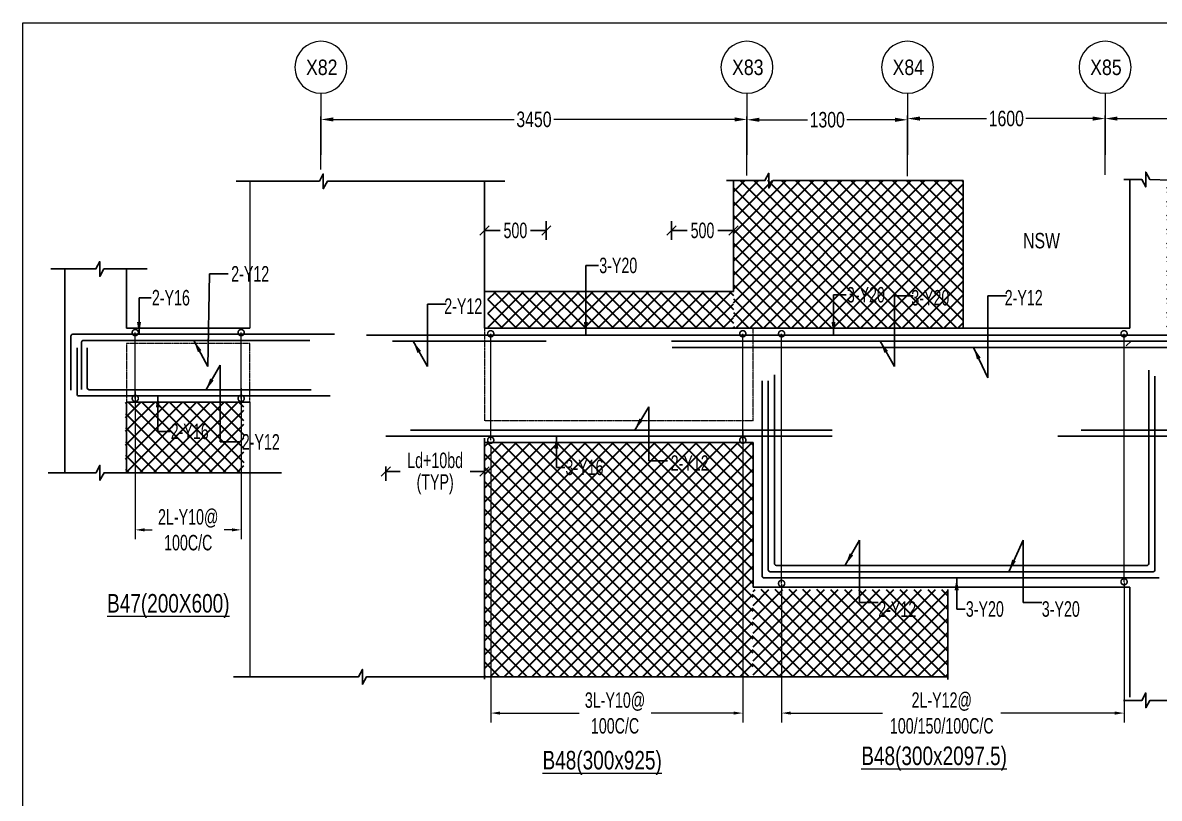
# Model space of a CAD drawing. Header units: millimetres. Extents: x -2697 to 288508, y -1308 to 60928.
# Drawn here: x 38633 to 47836, y 24474 to 30751 of the extents above; entities that cross this region are included whole.
import ezdxf
from ezdxf.enums import TextEntityAlignment as Align

# ---------------------------------------------------------------- set-up
doc = ezdxf.new("R2010")
doc.units = ezdxf.units.MM
doc.header["$LTSCALE"] = 100
for name, pattern in [('ACAD_ISO04W100', [30, 24, -3, 0, -3]), ('CONTINOUS', [0]), ('CONTINU', [0]), ('HIDDEN', [0.375, 0.25, -0.125])]:
    doc.linetypes.add(name, pattern=pattern)
doc.layers.get('Defpoints').update_dxf_attribs({"color": 1, "lineweight": 0})
for name, color, linetype in [('-S-ARROW', 253, 'Continuous'), ('-S-DIM', 251, 'Continuous'), ('-S-MISC', 8, 'Continuous'), ('-STR-BEAM', 7, 'CONTINU'), ('-STR-REINF', 3, 'Continuous'), ('-STR-TEXT', 6, 'Continuous'), ('rein', 3, 'Continuous')]:
    doc.layers.add(name, color=color, linetype=linetype)
for name, color, linetype, lineweight in [('-S-STIRUP', 11, 'Continuous', 9), ('-S-TEXT', 6, 'Continuous', 0), ('-STR-COLUMN', 5, 'HIDDEN', 13), ('-STR-RF-DIM', 252, 'CONTINOUS', 20), ('A-ANNO-GRID-LINE', 252, 'ACAD_ISO04W100', 20), ('A-ANNO-GRID-TEXT', 13, 'Continuous', 15), ('GRID DIM', 252, 'Continuous', 9), ('S-COL HATCH', 9, 'Continuous', 35), ('SEC TEXT', 9, 'Continuous', 18), ('SLAB LINE', 254, 'HIDDEN', 20)]:
    doc.layers.add(name, color=color, linetype=linetype, lineweight=lineweight)
doc.styles.add('BEAM-LS', font='romans.shx', dxfattribs={"width": 0.8})
doc.styles.add('Dim.s & Anno.(Misc.)', font='ARIALN.TTF')
doc.styles.add('SOBHA', font='swisscl.ttf', dxfattribs={"width": 0.9})
doc.styles.add('sobha.sed', font='swisscl.ttf')
doc.dimstyles.new('S-50', dxfattribs={"dimscale": 50, "dimtxt": 2.5, "dimasz": 2, "dimexe": 0.5, "dimexo": 0.25, "dimgap": 0.25, "dimtad": 0, "dimdec": 0, "dimrnd": 0.0005, "dimzin": 0, "dimdsep": 46, "dimtxsty": 'sobha.sed', "dimblk": 'OBLIQUE', "dimcen": 0.09, "dimclrd": 8, "dimclre": 8, "dimclrt": 6, "dimadec": 0, "dimazin": 0, "dimtfac": 1, "dimtdec": 0, "dimtofl": 0, "dimtmove": 2, "dimatfit": 3, "dimfxl": 0.18, "dimtolj": 1, "dimtzin": 0, "dimlwd": -1, "dimlwe": -1, "dimarcsym": 0})
doc.dimstyles.new('S-DIM50', dxfattribs={"dimscale": 50, "dimtxt": 2.5, "dimasz": 1.5, "dimexe": 1.5, "dimexo": 1, "dimgap": 0.5, "dimtad": 0, "dimdec": 0, "dimzin": 0, "dimdsep": 46, "dimtxsty": 'SOBHA', "dimcen": 0.09, "dimclrd": 256, "dimclre": 256, "dimclrt": 6, "dimadec": 5, "dimazin": 0, "dimtfac": 1, "dimtdec": 0, "dimtofl": 0, "dimtmove": 0, "dimatfit": 3, "dimfxl": 0.18, "dimtolj": 1, "dimtzin": 0, "dimlwd": -1, "dimlwe": -1, "dimarcsym": 0})
doc.dimstyles.new('STIRUP', dxfattribs={"dimscale": 50, "dimtxt": 2.5, "dimasz": 2.2, "dimexe": 0, "dimexo": 0, "dimgap": 0.5, "dimtad": 0, "dimdec": 0, "dimzin": 0, "dimdsep": 46, "dimtxsty": 'BEAM-LS', "dimblk": 'DOTSMALL', "dimcen": 0.09, "dimclrd": 256, "dimclre": 256, "dimclrt": 256, "dimadec": 5, "dimazin": 0, "dimtfac": 1, "dimtdec": 0, "dimtofl": 0, "dimtmove": 0, "dimatfit": 3, "dimldrblk": 'DOTSMALL', "dimfxl": 0, "dimfxlon": 1, "dimtolj": 1, "dimtzin": 0, "dimlwd": -1, "dimlwe": -1, "dimarcsym": 0})

# ---------------------------------------------------------------- blocks, each defined once
blk = doc.blocks.new('*D405')
at = {"layer": '-STR-RF-DIM', "transparency": 16777216}
for p, q in [((44463.8, 27454.5), (44463.8, 25088.8)), ((42422.5, 27316.4), (42422.5, 25088.8)), ((42497.5, 25163.8), (43138.2, 25163.8)), ((44388.8, 25163.8), (43720.5, 25163.8))]:
    blk.add_line(p, q, dxfattribs=at)
for points in [[(42497.5, 25176.3), (42497.5, 25151.3), (42422.5, 25163.8)], [(44388.8, 25176.3), (44388.8, 25151.3), (44463.8, 25163.8)]]:
    blk.add_solid(points, dxfattribs=at)
at = {"layer": 'Defpoints', "color": 0, "transparency": 16777216}
for p in [(44463.8, 27454.5, 178586.6), (42422.5, 27316.4, 178586.6), (44463.8, 25163.8)]:
    blk.add_point(p, dxfattribs=at)
at = {"layer": '-STR-RF-DIM', "color": 6, "transparency": 16777216, "insert": (43429.3, 25163.8), "char_height": 125, "attachment_point": 5, "style": 'SOBHA'}
blk.add_mtext('\\A1;3L-Y10@\\P100C/C', dxfattribs=at)
blk = doc.blocks.new('_DotSmall')
at = {"color": 0, "linetype": 'ByBlock', "const_width": 0.5}
blk.add_lwpolyline([(-0.0625, 0, 1), (0.0625, 0, 1)], format="xyb", close=True, dxfattribs=at)
blk = doc.blocks.new('*D406')
at = {"layer": '-S-STIRUP', "ltscale": 100, "transparency": 16777216}
blk.add_line((42422.5, 27372.9), (42422.5, 28234), dxfattribs=at)
at = {"layer": 'Defpoints', "color": 0, "linetype": 'CONTINU', "ltscale": 100, "transparency": 16777216}
for p in [(42422.3, 28234, 0), (42422.5, 28234), (42422.5, 27372.9, 0)]:
    blk.add_point(p, dxfattribs=at)
at = {"layer": '-S-STIRUP', "linetype": 'CONTINU', "ltscale": 100, "transparency": 16777216, "xscale": 100, "yscale": 100, "zscale": 100}
for p, rotation in [((42422.5, 28234), 90), ((42422.5, 27372.9), 270)]:
    blk.add_blockref('_DotSmall', p, dxfattribs=dict(at, rotation=rotation))
blk = doc.blocks.new('*D410')
at = {"layer": '-S-STIRUP', "ltscale": 100, "transparency": 16777216}
blk.add_line((39543.9, 27710.6), (39543.9, 28243.2), dxfattribs=at)
at = {"layer": 'Defpoints', "color": 0, "linetype": 'CONTINU', "ltscale": 100, "transparency": 16777216}
for p in [(39543.8, 28243.2), (39543.9, 28243.2), (39543.9, 27710.6, 0)]:
    blk.add_point(p, dxfattribs=at)
at = {"layer": '-S-STIRUP', "linetype": 'CONTINU', "ltscale": 100, "transparency": 16777216, "xscale": 100, "yscale": 100, "zscale": 100}
for p, rotation in [((39543.9, 28243.2), 90), ((39543.9, 27710.6), 270)]:
    blk.add_blockref('_DotSmall', p, dxfattribs=dict(at, rotation=rotation))
blk = doc.blocks.new('*D411')
at = {"layer": '-S-STIRUP', "ltscale": 100, "transparency": 16777216}
blk.add_line((40401.5, 27710.6), (40401.5, 28243.2), dxfattribs=at)
at = {"layer": 'Defpoints', "color": 0, "linetype": 'CONTINU', "ltscale": 100, "transparency": 16777216}
for p in [(40401.3, 28243.2), (40401.5, 28243.2), (40401.5, 27710.6, 0)]:
    blk.add_point(p, dxfattribs=at)
at = {"layer": '-S-STIRUP', "linetype": 'CONTINU', "ltscale": 100, "transparency": 16777216, "xscale": 100, "yscale": 100, "zscale": 100}
for p, rotation in [((40401.5, 28243.2), 90), ((40401.5, 27710.6), 270)]:
    blk.add_blockref('_DotSmall', p, dxfattribs=dict(at, rotation=rotation))
blk = doc.blocks.new('_Oblique')
at = {"color": 0, "linetype": 'ByBlock', "lineweight": -2}
blk.add_line((-0.5, -0.5), (0.5, 0.5), dxfattribs=at)
blk = doc.blocks.new('*D412')
at = {"layer": '-STR-RF-DIM', "transparency": 16777216}
for p, q in [((40401.5, 27794.7), (40401.5, 26571.7)), ((39543.9, 27767.5), (39543.9, 26571.7)), ((39618.9, 26646.7), (39681.9, 26646.7)), ((40326.5, 26646.7), (40264, 26646.7))]:
    blk.add_line(p, q, dxfattribs=at)
for points in [[(39618.9, 26659.2), (39618.9, 26634.2), (39543.9, 26646.7)], [(40326.5, 26659.2), (40326.5, 26634.2), (40401.5, 26646.7)]]:
    blk.add_solid(points, dxfattribs=at)
at = {"layer": 'Defpoints', "color": 0, "transparency": 16777216}
for p in [(40401.5, 27794.7), (39543.9, 27767.5, 178586.6), (40401.5, 26646.7)]:
    blk.add_point(p, dxfattribs=at)
at = {"layer": '-STR-RF-DIM', "color": 6, "transparency": 16777216, "insert": (39972.9, 26646.7), "char_height": 125, "attachment_point": 5, "style": 'SOBHA'}
blk.add_mtext('\\A1;2L-Y10@\\P100C/C', dxfattribs=at)
blk = doc.blocks.new('A-SYMB_Grid')
blk.add_circle((0, 0), 4.21)
at = {"style": 'Dim.s & Anno.(Misc.)'}
blk.add_attdef('GRID', text='', height=3, dxfattribs=at).set_placement((0, 0), align=Align.MIDDLE_CENTER)
blk = doc.blocks.new('*D269')
at = {"layer": 'Defpoints', "color": 0, "transparency": 16777216}
for p in [(44497.5, 29968.7), (41047.5, 29551.9), (44497.5, 29501.1)]:
    blk.add_point(p, dxfattribs=at)
at = {"layer": 'GRID DIM', "transparency": 16777216}
for p, q in [((41047.5, 29564.4), (41047.5, 29993.7)), ((41147.5, 29968.7), (42611.6, 29968.7)), ((44397.5, 29968.7), (42933.5, 29968.7)), ((44497.5, 29513.6), (44497.5, 29993.7))]:
    blk.add_line(p, q, dxfattribs=at)
for points in [[(41147.5, 29985.3), (41147.5, 29952), (41047.5, 29968.7)], [(44397.5, 29985.3), (44397.5, 29952), (44497.5, 29968.7)]]:
    blk.add_solid(points, dxfattribs=at)
at = {"layer": 'GRID DIM', "color": 13, "transparency": 16777216, "insert": (42772.5, 29968.7), "char_height": 125, "attachment_point": 5, "style": 'sobha.sed'}
blk.add_mtext('\\A1;3450', dxfattribs=at)
blk = doc.blocks.new('*D270')
at = {"layer": 'Defpoints', "color": 0, "transparency": 16777216}
for p in [(45797.5, 29965.8), (44497.5, 29549.1), (45797.5, 29498.2)]:
    blk.add_point(p, dxfattribs=at)
at = {"layer": 'GRID DIM', "transparency": 16777216}
for p, q in [((44497.5, 29561.6), (44497.5, 29990.8)), ((44597.5, 29965.8), (44988.1, 29965.8)), ((45697.5, 29965.8), (45306.9, 29965.8)), ((45797.5, 29510.7), (45797.5, 29990.8))]:
    blk.add_line(p, q, dxfattribs=at)
for points in [[(44597.5, 29982.5), (44597.5, 29949.1), (44497.5, 29965.8)], [(45697.5, 29982.5), (45697.5, 29949.1), (45797.5, 29965.8)]]:
    blk.add_solid(points, dxfattribs=at)
at = {"layer": 'GRID DIM', "color": 13, "transparency": 16777216, "insert": (45147.5, 29965.8), "char_height": 125, "attachment_point": 5, "style": 'sobha.sed'}
blk.add_mtext('\\A1;1300', dxfattribs=at)
blk = doc.blocks.new('*D271')
at = {"layer": 'Defpoints', "color": 0, "transparency": 16777216}
for p in [(47397.5, 29975.7), (45797.5, 29558.9), (47397.5, 29508.1)]:
    blk.add_point(p, dxfattribs=at)
at = {"layer": 'GRID DIM', "transparency": 16777216}
for p, q in [((45797.5, 29571.4), (45797.5, 30000.7)), ((45897.5, 29975.7), (46438.1, 29975.7)), ((47297.5, 29975.7), (46756.9, 29975.7)), ((47397.5, 29520.6), (47397.5, 30000.7))]:
    blk.add_line(p, q, dxfattribs=at)
for points in [[(45897.5, 29992.3), (45897.5, 29959), (45797.5, 29975.7)], [(47297.5, 29992.3), (47297.5, 29959), (47397.5, 29975.7)]]:
    blk.add_solid(points, dxfattribs=at)
at = {"layer": 'GRID DIM', "color": 13, "transparency": 16777216, "insert": (46597.5, 29975.7), "char_height": 125, "attachment_point": 5, "style": 'sobha.sed'}
blk.add_mtext('\\A1;1600', dxfattribs=at)
blk = doc.blocks.new('*D272')
at = {"layer": 'Defpoints', "color": 0, "transparency": 16777216}
for p in [(49372.5, 29975.7), (47397.5, 29558.9), (49372.5, 29558.9)]:
    blk.add_point(p, dxfattribs=at)
at = {"layer": 'GRID DIM', "transparency": 16777216}
for p, q in [((47397.5, 29571.4), (47397.5, 30000.7)), ((47497.5, 29975.7), (48225.8, 29975.7)), ((49272.5, 29975.7), (48544.3, 29975.7)), ((49372.5, 29571.4), (49372.5, 30000.7))]:
    blk.add_line(p, q, dxfattribs=at)
for points in [[(47497.5, 29992.3), (47497.5, 29959), (47397.5, 29975.7)], [(49272.5, 29992.3), (49272.5, 29959), (49372.5, 29975.7)]]:
    blk.add_solid(points, dxfattribs=at)
at = {"layer": 'GRID DIM', "color": 13, "transparency": 16777216, "insert": (48385, 29975.7), "char_height": 125, "attachment_point": 5, "style": 'sobha.sed'}
blk.add_mtext('\\A1;1975', dxfattribs=at)
blk = doc.blocks.new('*D752')
at = {"layer": '-S-DIM', "transparency": 16777216}
for p, q in [((41572.4, 27160.4), (41572.4, 27044.6)), ((42372.7, 27160.4), (42372.7, 27044.6)), ((41572.4, 27119.6), (41689, 27119.6)), ((42372.7, 27119.6), (42256, 27119.6))]:
    blk.add_line(p, q, dxfattribs=at)
at = {"layer": 'Defpoints', "color": 0, "transparency": 16777216}
for p in [(41572.4, 27160.4, 0), (42372.7, 27160.4, 0), (42372.7, 27119.6)]:
    blk.add_point(p, dxfattribs=at)
at = {"layer": '-S-DIM', "transparency": 16777216, "xscale": 75, "yscale": 75, "zscale": 75, "rotation": 180}
blk.add_blockref('_Oblique', (41572.4, 27119.6), dxfattribs=at)
at = {"layer": '-S-DIM', "transparency": 16777216, "xscale": 75, "yscale": 75, "zscale": 75}
blk.add_blockref('_Oblique', (42372.7, 27119.6), dxfattribs=at)
at = {"layer": '-S-DIM', "color": 6, "transparency": 16777216, "char_height": 125, "width": 381.833, "attachment_point": 5, "style": 'SOBHA'}
for s, insert in [('\\A1;Ld+10bd', (41972.5, 27208.6)), ('\\A1;(TYP)', (41972.5, 27016.2))]:
    blk.add_mtext(s, dxfattribs=dict(at, insert=insert))
blk = doc.blocks.new('*D770')
at = {"layer": '-S-STIRUP', "ltscale": 100, "transparency": 16777216}
blk.add_line((44777.9, 26213.3), (44777.9, 28234), dxfattribs=at)
at = {"layer": 'Defpoints', "color": 0, "linetype": 'CONTINU', "ltscale": 100, "transparency": 16777216}
for p in [(44777.8, 28234, 0), (44777.9, 28234), (44777.9, 26213.3, 0)]:
    blk.add_point(p, dxfattribs=at)
at = {"layer": '-S-STIRUP', "linetype": 'CONTINU', "ltscale": 100, "transparency": 16777216, "xscale": 100, "yscale": 100, "zscale": 100}
for p, rotation in [((44777.9, 28234), 90), ((44777.9, 26213.3), 270)]:
    blk.add_blockref('_DotSmall', p, dxfattribs=dict(at, rotation=rotation))
blk = doc.blocks.new('*D771')
at = {"layer": '-S-STIRUP', "ltscale": 100, "transparency": 16777216}
blk.add_line((47551.3, 26226.5), (47551.3, 28234), dxfattribs=at)
at = {"layer": 'Defpoints', "color": 0, "linetype": 'CONTINU', "ltscale": 100, "transparency": 16777216}
for p in [(47551.1, 28234, 0), (47551.3, 28234), (47551.3, 26226.5, 0)]:
    blk.add_point(p, dxfattribs=at)
at = {"layer": '-S-STIRUP', "linetype": 'CONTINU', "ltscale": 100, "transparency": 16777216, "xscale": 100, "yscale": 100, "zscale": 100}
for p, rotation in [((47551.3, 28234), 90), ((47551.3, 26226.5), 270)]:
    blk.add_blockref('_DotSmall', p, dxfattribs=dict(at, rotation=rotation))
blk = doc.blocks.new('*D772')
at = {"layer": '-S-STIRUP', "ltscale": 100, "transparency": 16777216}
blk.add_line((44463.8, 27372.9), (44463.8, 28234), dxfattribs=at)
at = {"layer": 'Defpoints', "color": 0, "linetype": 'CONTINU', "ltscale": 100, "transparency": 16777216}
for p in [(44463.6, 28234, 0), (44463.8, 28234), (44463.8, 27372.9, 0)]:
    blk.add_point(p, dxfattribs=at)
at = {"layer": '-S-STIRUP', "linetype": 'CONTINU', "ltscale": 100, "transparency": 16777216, "xscale": 100, "yscale": 100, "zscale": 100}
for p, rotation in [((44463.8, 28234), 90), ((44463.8, 27372.9), 270)]:
    blk.add_blockref('_DotSmall', p, dxfattribs=dict(at, rotation=rotation))
blk = doc.blocks.new('*D773')
at = {"layer": '-STR-RF-DIM', "transparency": 16777216}
for p, q in [((44776.6, 26207.2), (44776.6, 25088.8)), ((47551.3, 26220.3), (47551.3, 25088.8)), ((44851.6, 25163.8), (45595.7, 25163.8)), ((47476.3, 25163.8), (46554.1, 25163.8))]:
    blk.add_line(p, q, dxfattribs=at)
for points in [[(44851.6, 25176.3), (44851.6, 25151.3), (44776.6, 25163.8)], [(47476.3, 25176.3), (47476.3, 25151.3), (47551.3, 25163.8)]]:
    blk.add_solid(points, dxfattribs=at)
at = {"layer": 'Defpoints', "color": 0, "transparency": 16777216}
for p in [(44776.6, 26207.2, 178586.6), (47551.3, 26220.3, 178586.6), (44776.6, 25163.8)]:
    blk.add_point(p, dxfattribs=at)
at = {"layer": '-STR-RF-DIM', "color": 6, "transparency": 16777216, "insert": (46074.9, 25163.8), "char_height": 125, "attachment_point": 5, "style": 'SOBHA'}
blk.add_mtext('\\A1;2L-Y12@\\P100/150/100C/C', dxfattribs=at)
blk = doc.blocks.new('*D776')
at = {"layer": '-S-DIM', "transparency": 16777216}
for p, q in [((42372.5, 28994.7), (42372.5, 29144.7)), ((42872.6, 28994.7), (42872.6, 29144.7)), ((42372.5, 29069.7), (42499.2, 29069.7)), ((42872.6, 29069.7), (42745.8, 29069.7))]:
    blk.add_line(p, q, dxfattribs=at)
at = {"layer": 'Defpoints', "color": 0, "transparency": 16777216}
for p in [(42872.6, 29069.7), (42372.5, 28068.9), (42872.6, 27940.4, 0)]:
    blk.add_point(p, dxfattribs=at)
at = {"layer": '-S-DIM', "transparency": 16777216, "xscale": 75, "yscale": 75, "zscale": 75, "rotation": 180}
blk.add_blockref('_Oblique', (42372.5, 29069.7), dxfattribs=at)
at = {"layer": '-S-DIM', "transparency": 16777216, "xscale": 75, "yscale": 75, "zscale": 75}
blk.add_blockref('_Oblique', (42872.6, 29069.7), dxfattribs=at)
at = {"layer": '-S-DIM', "color": 6, "transparency": 16777216, "insert": (42622.5, 29069.7), "char_height": 125, "attachment_point": 5, "style": 'SOBHA'}
blk.add_mtext('\\A1;500', dxfattribs=at)
blk = doc.blocks.new('*D777')
at = {"layer": '-S-DIM', "transparency": 16777216}
for p, q in [((43887.4, 28994.7), (43887.4, 29144.7)), ((44387.5, 28994.7), (44387.5, 29144.7)), ((43887.4, 29069.7), (44014.1, 29069.7)), ((44387.5, 29069.7), (44260.8, 29069.7))]:
    blk.add_line(p, q, dxfattribs=at)
at = {"layer": 'Defpoints', "color": 0, "transparency": 16777216}
for p in [(43887.4, 29069.7), (44387.5, 28068.9), (43887.4, 27940.4, 0)]:
    blk.add_point(p, dxfattribs=at)
at = {"layer": '-S-DIM', "transparency": 16777216, "xscale": 75, "yscale": 75, "zscale": 75, "rotation": 180}
blk.add_blockref('_Oblique', (43887.4, 29069.7), dxfattribs=at)
at = {"layer": '-S-DIM', "transparency": 16777216, "xscale": 75, "yscale": 75, "zscale": 75}
blk.add_blockref('_Oblique', (44387.5, 29069.7), dxfattribs=at)
at = {"layer": '-S-DIM', "color": 6, "transparency": 16777216, "insert": (44137.4, 29069.7), "char_height": 125, "attachment_point": 5, "style": 'SOBHA'}
blk.add_mtext('\\A1;500', dxfattribs=at)

msp = doc.modelspace()

# ---------------------------------------------------------------- hatches: boundary and pattern name
at = {"layer": 'S-COL HATCH'}
h = msp.add_hatch(dxfattribs=at)
h.set_pattern_fill('ANSI37', color=8, scale=25)
h.set_pattern_definition([(45, (-60440.46, -149084.08), (-56.1266, 56.1266), []), (135, (-60440.46, -149084.08), (-56.1266, -56.1266), [])])
h.paths.add_polyline_path([(44387.49, 28279.82), (46247.54, 28279.82), (46247.54, 29473.47), (44387.49, 29473.47)])
h.paths.add_polyline_path([(46152.49, 28280.32), (46152.49, 29473.47)], flags=16)
h.paths.add_polyline_path([(48007.49, 28279.82), (47897.49, 28279.82), (47897.49, 29473.47), (48007.49, 29473.47)])
h.paths.add_polyline_path([(49912.49, 28279.82), (50022.49, 28279.82), (50022.49, 29516.71), (49912.49, 29516.71)])
h.paths.add_polyline_path([(49912.49, 27432.82), (50022.49, 27432.82), (50022.49, 27354.52), (49912.49, 27354.52)])
h.paths.add_polyline_path([(48007.49, 25266.75), (47897.49, 25266.75)])
h.paths.add_polyline_path([(46152.49, 27432.82), (47597.49, 27432.82)])
h.paths.add_polyline_path([(44387.49, 27432.82), (44897.54, 27432.82), (44898.11, 27432.82), (44388.06, 27432.82)])
h = msp.add_hatch(dxfattribs=at)
h.set_pattern_fill('ANSI37', color=8, scale=25)
h.set_pattern_definition([(45, (190798.39, 12457.99), (-56.1266, 56.1266), []), (135, (190798.39, 12457.99), (-56.1266, -56.1266), [])])
h.paths.add_polyline_path([(42399.64, 28287.09), (44387.49, 28287.09), (44387.49, 28577.32), (42399.64, 28577.32)])
h = msp.add_hatch(dxfattribs=at)
h.set_pattern_fill('ANSI37', color=8, scale=25)
h.set_pattern_definition([(45, (190798.55, 8825.695), (-56.1266, 56.1266), []), (135, (190798.55, 8825.695), (-56.1266, -56.1266), [])])
h.paths.add_polyline_path([(44547.26, 25457.25), (42372.66, 25457.25), (42372.65, 27354.52), (44547.25, 27354.52)])
h.paths.add_polyline_path([(39466.02, 27109.41), (40422.7, 27109.41), (40422.7, 27680.31), (39466.02, 27680.31)])
h = msp.add_hatch(dxfattribs=at)
h.set_pattern_fill('ANSI37', color=8, scale=25)
h.set_pattern_definition([(45, (190798.39, 12437.99), (-56.1266, 56.1266), []), (135, (190798.39, 12437.99), (-56.1266, -56.1266), [])])
h.paths.add_polyline_path([(46123.71, 25456.48), (44547.26, 25456.48), (44547.25, 26163.99), (46123.7, 26163.99)])

# ---------------------------------------------------------------- linework, layer by layer
at = {"layer": '-S-MISC', "linetype": 'ByBlock', "ltscale": 1000, "elevation": 0}
for points in [[(40360.78, 29467.93), (41034.9, 29467.93), (41065.77, 29527.59), (41065.77, 29407.42), (41099.65, 29467.93), (42537.54, 29467.93)], [(44332.54, 29473.65), (44643.08, 29473.65), (44673.95, 29533.31), (44673.95, 29413.15), (44707.84, 29473.65), (46247.54, 29473.47)], [(47550.09, 29482.09), (47695.83, 29482.09), (47726.69, 29422.43), (47726.69, 29542.59), (47760.03, 29482.09), (48089.54, 29472.92)], [(38860.78, 28758.92), (39225.9, 28758.92), (39256.77, 28818.58), (39256.77, 28698.41), (39290.65, 28758.92), (39640.88, 28758.92)], [(38839.14, 27109.41), (39226.8, 27109.41), (39257.67, 27169.07), (39257.67, 27048.9), (39291.01, 27109.41), (40729.12, 27109.41)], [(40339.14, 25458.08), (41352.7, 25458.08), (41383.56, 25517.74), (41383.56, 25397.58), (41416.9, 25458.08), (46123.7, 25456.16)], [(47547.2, 25266.75), (47695.98, 25266.75), (47726.85, 25326.41), (47726.85, 25206.25), (47760.19, 25266.75), (48122.7, 25266.75)]]:
    msp.add_lwpolyline(points, dxfattribs=at)
at = {"layer": '-STR-BEAM'}
for p, q in [((40472.54, 28279.82, 0), (39472.54, 28279.82, 0)), ((44897.54, 28279.82, 0), (42372.49, 28279.82, 0)), ((47597.49, 28280.32, 0), (44897.54, 28280.32, 0)), ((40472.7, 27680.31, 0), (39472.7, 27680.31, 0)), ((44547.25, 27354.52, 0), (42372.65, 27354.52, 0)), ((44547.25, 26182.32, 0), (44547.25, 27354.52, 0)), ((44547.25, 26182.32, 0), (47597.65, 26182.32, 0))]:
    msp.add_line(p, q, dxfattribs=at)
at = {"layer": '-STR-COLUMN', "linetype": 'Continuous', "ltscale": 10}
for p, q in [((40472.54, 29467.93, 0), (40472.54, 28279.82, 0)), ((42372.49, 29473.47, 0), (42372.49, 29227.32, 0)), ((40472.7, 27680.31, 0), (40472.7, 25458.08, 0))]:
    msp.add_line(p, q, dxfattribs=at)
at = {"layer": '-STR-REINF', "ltscale": 10}
for p, q in [((39022.7, 27777.56, 0), (39022.54, 28214.82, 0)), ((41158.21, 28229.82, 0), (39037.54, 28229.82, 0)), ((39109.68, 27782.48, 0), (39109.52, 28164.82, 0)), ((40958.24, 28179.82, 0), (39124.52, 28179.82, 0)), ((52472.57, 28223.41, 0), (41416.05, 28223.41, 0)), ((42872.58, 28173.41, 0), (41625.78, 28173.41, 0)), ((52472.57, 28173.41, 0), (43887.4, 28173.41, 0)), ((47609.03, 28173.41, 0), (47568.43, 28136.56)), ((39072.7, 27745.31, 0), (39072.54, 28119.67, 0)), ((39155.28, 27795.31, 0), (39155.13, 28119.67, 0)), ((48458.57, 28123.41, 0), (43890.98, 28123.41, 0)), ((44720.45, 26373.98, 0), (44720.29, 27902.6, 0)), ((47751.22, 26373.15, 0), (47751.38, 27939.8, 0)), ((47801.22, 26323.14, 0), (47801.38, 27889.8, 0)), ((44620.44, 26273.14, 0), (44620.28, 27851.76, 0)), ((44670.44, 26323.14, 0), (44670.28, 27851.76, 0)), ((39087.7, 27730.31, 0), (41122.85, 27730.31, 0)), ((39170.28, 27780.31, 0), (40967.9, 27780.31, 0)), ((41772.37, 27454.52, 0), (45188.11, 27454.52, 0)), ((50547.7, 27454.52, 0), (47203.24, 27454.52, 0)), ((41572.37, 27404.52, 0), (45188.11, 27404.52)), ((50746.7, 27404.52, 0), (47015.68, 27404.52, 0)), ((44735.45, 26358.98, 0), (47736.72, 26358.16, 0)), ((44635.44, 26258.14, 0), (47836.22, 26258.14, 0)), ((44685.44, 26308.14, 0), (47786.22, 26308.14, 0))]:
    msp.add_line(p, q, dxfattribs=at)
msp.add_arc((39037.54, 28214.82, 0), 15, 90, 180, dxfattribs=at)
at = {"layer": '-STR-REINF', "ltscale": 10, "extrusion": (-2.57007e-11, 4.80037e-08, 1)}
msp.add_arc((39124.52, 28164.82, 0), 15, 90, 180, dxfattribs=at)
at = {"layer": '-STR-REINF', "ltscale": 10, "extrusion": (1.29957e-09, -3.34497e-07, 1)}
for centre in [(39170.28, 27795.31, -0.01), (44685.44, 26323.14, -0.01), (44735.45, 26373.98, -0.01)]:
    msp.add_arc(centre, 15, 180, 270, dxfattribs=at)
at = {"layer": '-STR-REINF', "ltscale": 10, "extrusion": (-7.78122e-07, 5.40234e-09, 1)}
for centre in [(39087.7, 27745.31, -0.03), (44635.44, 26273.14, -0.03)]:
    msp.add_arc(centre, 15, 180, 270, dxfattribs=at)
at = {"layer": '-STR-REINF', "ltscale": 10, "extrusion": (-1.29957e-09, -3.34497e-07, 1)}
for centre in [(47736.22, 26373.15, -0.01), (47786.22, 26323.14, -0.01)]:
    msp.add_arc(centre, 15, 270, 0, dxfattribs=at)
at = {"layer": 'A-ANNO-GRID-LINE', "ltscale": 40}
for p, q in [((41047.53, 30179.9, 0), (41047.53, 29681.06, 0)), ((44497.54, 30179.9, 0), (44497.54, 29681.06, 0)), ((45797.53, 30179.9, 0), (45797.53, 29681.06, 0)), ((47397.53, 30179.9, 0), (47397.53, 29681.06, 0))]:
    msp.add_line(p, q, dxfattribs=at)
at = {"layer": 'Defpoints', "color": 1}
msp.add_lwpolyline([(38632.78, 30751.34), (73693.86, 30751.34), (73693.86, 3581.9), (38632.78, 3581.9)], close=True, dxfattribs=at)
at = {"layer": 'rein', "color": 5}
for p, q in [((42372.49, 28279.82, 0), (42372.49, 29473.47, 0)), ((44387.49, 29473.47, 0), (44387.49, 28577.32, 0)), ((46247.54, 29473.47, 0), (46247.54, 28280.32, 0)), ((47597.49, 28280.32, 0), (47597.49, 29473.47, 0)), ((38972.54, 28279.82, 0), (38972.54, 28758.92, 0)), ((39472.54, 28279.82, 0), (39472.54, 28758.92, 0)), ((44387.49, 28577.32, 0), (42372.49, 28577.32, 0)), ((38972.7, 27109.41, 0), (38972.54, 28279.82, 0)), ((39472.7, 27109.41, 0), (39472.7, 27680.31, 0)), ((42372.65, 27389.52, 0), (42372.3, 25437.51, 0)), ((46123.7, 26163.99, 0), (46123.7, 25436.16, 0)), ((46123.7, 26162.32, 0), (46123.7, 25436.16, 0)), ((47597.65, 26182.32, 0), (47597.65, 25292.75, 0))]:
    msp.add_line(p, q, dxfattribs=at)
at = {"layer": 'SLAB LINE', "color": 9, "linetype": 'HIDDEN', "ltscale": 0.1}
for p, q in [((42372.49, 28286.23, 0), (42372.49, 28286.23, 0)), ((42372.49, 28286.23, 0), (42372.49, 27529.82, 0)), ((44547.25, 27529.82, 0), (44547.25, 28279.82, 0)), ((40472.54, 28154.82, 0), (39472.54, 28154.82, 0)), ((39472.54, 28154.82, 0), (39472.7, 27680.31, 0)), ((40472.7, 27680.31, 0), (40472.54, 28154.82, 0)), ((44547.25, 27529.82, 0), (42372.49, 27529.82, 0))]:
    msp.add_line(p, q, dxfattribs=at)

# ---------------------------------------------------------------- block references
at = {"layer": 'A-ANNO-GRID-TEXT'}
ref = msp.add_blockref('A-SYMB_Grid', (41047.53, 30390.53, 0), dxfattribs=dict(at, xscale=-50, yscale=50, zscale=50))
ref.add_attrib('GRID', 'X82', dxfattribs={"layer": '0', "height": 125, "style": 'Dim.s & Anno.(Misc.)'}).set_placement((41054.18, 30390.53, 0), align=Align.MIDDLE_CENTER)
ref = msp.add_blockref('A-SYMB_Grid', (44497.54, 30390.53, 0), dxfattribs=dict(at, xscale=-50, yscale=50, zscale=50))
ref.add_attrib('GRID', 'X83', dxfattribs={"layer": '0', "height": 125, "style": 'Dim.s & Anno.(Misc.)'}).set_placement((44504.19, 30390.53, 0), align=Align.MIDDLE_CENTER)
ref = msp.add_blockref('A-SYMB_Grid', (45797.53, 30390.53, 0), dxfattribs=dict(at, xscale=-50, yscale=50, zscale=50))
ref.add_attrib('GRID', 'X84', dxfattribs={"layer": '0', "height": 125, "style": 'Dim.s & Anno.(Misc.)'}).set_placement((45804.18, 30390.53, 0), align=Align.MIDDLE_CENTER)
ref = msp.add_blockref('A-SYMB_Grid', (47397.53, 30390.53, 0), dxfattribs=dict(at, xscale=-50, yscale=50, zscale=50))
ref.add_attrib('GRID', 'X85', dxfattribs={"layer": '0', "height": 125, "style": 'Dim.s & Anno.(Misc.)'}).set_placement((47404.18, 30390.53, 0), align=Align.MIDDLE_CENTER)

# ---------------------------------------------------------------- texts
at = {"layer": '-S-TEXT', "color": 6, "style": 'sobha.sed'}
msp.add_text('NSW', height=125, dxfattribs=at).set_placement((46733.54, 28925.26, 178586.59))
at = {"layer": '-STR-TEXT', "color": 6, "char_height": 125, "style": 'SOBHA'}
for s, insert, attachment_point in [('\\A1;3-Y20', (43301.25, 28849.57, 0), 1), ('\\A1;2-Y12', (40628.57, 28781.8, 0), 3), ('\\A1;2-Y16', (39678.7, 28588.32, 0), 1), ('\\A1;3-Y20', (45306.61, 28612.17, 0), 1), ('\\A1;3-Y20', (45828.2, 28587.91, 0), 1), ('\\A1;2-Y12', (46584.68, 28587.91, 0), 1), ('\\A1;2-Y12', (42046.13, 28520.17, 0), 1), ('\\A1;2-Y16', (39831.13, 27379.15, 0), 7), ('\\A1;2-Y12', (40714.41, 27296.4, 0), 9), ('\\A1;2-Y12', (44187.33, 27124.83, 0), 9), ('\\A1;3-Y16', (43027.92, 27088.35, 0), 7), ('\\A1;2-Y12', (45560.52, 25941.98, 0), 7), ('\\A1;3-Y20', (46269.86, 25941.98, 0), 7), ('\\A1;3-Y20', (46885.11, 25941.98, 0), 7)]:
    msp.add_mtext(s, dxfattribs=dict(at, insert=insert, attachment_point=attachment_point))
at = {"layer": 'SEC TEXT', "color": 1, "linetype": 'ByBlock', "style": 'sobha.sed'}
msp.add_text('%%UB47(200X600)', height=150, rotation=359.989279, dxfattribs=at).set_placement((39315.97, 25977.39, 0))
at = {"layer": 'SEC TEXT', "color": 1, "linetype": 'ByBlock', "char_height": 150, "width": 2322.1904, "attachment_point": 1, "rotation": 359.989279, "style": 'sobha.sed'}
for s, insert in [('\\pxt8;{\\LB48(300x925)}', (42842.07, 24857.81, 0)), ('\\pxt8;{\\LB48(300x2097.5)}', (45423.22, 24893.09, 0))]:
    msp.add_mtext(s, dxfattribs=dict(at, insert=insert))

# ---------------------------------------------------------------- dimensions: what is measured, and where the dimension line sits
at = {"layer": '-S-DIM'}
dim = msp.add_linear_dim(base=(42872.58, 29069.74, -0.02), p1=(42372.49, 28068.9, -0.02), p2=(42872.58, 27940.37, -0.02), dimstyle='S-DIM50', override={"dimscale": 1, "dimtxt": 125, "dimasz": 75, "dimexe": 75, "dimexo": 0, "dimgap": 25, "dimblk1": 'Oblique', "dimblk2": 'Oblique', "dimsah": 1, "dimcen": 4.5, "dimfxl": 75, "dimfxlon": 1}, dxfattribs=at)
dim.commit()
dim.dimension.update_dxf_attribs({"geometry": '*D776', "text_midpoint": (42622.54, 29069.74, -0.02)})
dim = msp.add_linear_dim(base=(43887.4, 29069.74, -0.02), p1=(44387.49, 28068.9, -0.02), p2=(43887.4, 27940.37, -0.02), angle=180, dimstyle='S-DIM50', override={"dimscale": 1, "dimtxt": 125, "dimasz": 75, "dimexe": 75, "dimexo": 0, "dimgap": 25, "dimblk1": 'Oblique', "dimblk2": 'Oblique', "dimsah": 1, "dimcen": 4.5, "dimfxl": 75, "dimfxlon": 1}, dxfattribs=at)
dim.commit()
dim.dimension.update_dxf_attribs({"geometry": '*D777', "text_midpoint": (44137.45, 29069.74, -0.02)})
dim = msp.add_linear_dim(base=(42372.65, 27119.61, 0), p1=(41572.37, 27160.38, 0), p2=(42372.65, 27160.38, 0), text='Ld+10bd\\X(TYP)', dimstyle='S-DIM50', override={"dimscale": 1, "dimtxt": 125, "dimasz": 75, "dimexe": 75, "dimexo": 0, "dimgap": 25, "dimblk1": 'Oblique', "dimblk2": 'Oblique', "dimsah": 1, "dimcen": 4.5, "dimfxl": 75, "dimfxlon": 1}, dxfattribs=at)
dim.commit()
dim.dimension.update_dxf_attribs({"geometry": '*D752', "text_midpoint": (41972.51, 27119.61, 0)})
at = {"layer": '-S-STIRUP', "linetype": 'CONTINU', "ltscale": 100}
for base, p1, p2, picture, middle in [((39543.93, 28243.21, 178586.59), (39543.93, 27710.6, 178586.59), (39543.77, 28243.21, 178586.59), '*D410', (39543.93, 27976.9, 178586.59)), ((40401.46, 28243.21, 178586.59), (40401.46, 27710.6, 178586.59), (40401.3, 28243.21, 178586.59), '*D411', (40401.46, 27976.9, 178586.59)), ((42422.5, 28233.95, 178586.59), (42422.5, 27372.87, 178586.59), (42422.34, 28233.95, 178586.59), '*D406', (42422.5, 27803.41, 178586.59)), ((44463.8, 28233.95, 178586.59), (44463.8, 27372.87, 178586.59), (44463.64, 28233.95, 178586.59), '*D772', (44463.8, 27803.41, 178586.59)), ((44777.93, 28233.95, 178586.59), (44777.93, 26213.28, 178586.59), (44777.77, 28233.95, 178586.59), '*D770', (44777.93, 27223.62, 178586.59)), ((47551.27, 28233.95, 178586.59), (47551.27, 26226.51, 178586.59), (47551.11, 28233.95, 178586.59), '*D771', (47551.27, 27230.23, 178586.59))]:
    dim = msp.add_linear_dim(base=base, p1=p1, p2=p2, angle=90, text=' ', dimstyle='STIRUP', override={"dimasz": 2}, dxfattribs=at)
    dim.commit()
    dim.dimension.update_dxf_attribs({"geometry": picture, "text_midpoint": middle})
at = {"layer": '-STR-RF-DIM'}
for base, p1, p2, text, picture, middle in [((40401.46, 26646.73, 178586.59), (39543.93, 27767.54, 357173.18), (40401.46, 27794.7, 178586.59), '2L-Y10@\\P100C/C', '*D412', (39972.92, 26646.73, 178586.59)), ((44463.8, 25163.8, 0), (42422.5, 27316.38, 178586.59), (44463.8, 27454.52, 178586.59), '3L-Y10@\\P100C/C', '*D405', (43429.33, 25163.8, 0))]:
    dim = msp.add_linear_dim(base=base, p1=p1, p2=p2, text=text, dimstyle='S-DIM50', override={"dimscale": 1, "dimtxt": 125, "dimasz": 75, "dimexe": 75, "dimexo": 0, "dimgap": 25, "dimsah": 1, "dimcen": 4.5, "dimfxl": 75}, dxfattribs=at)
    dim.commit()
    dim.dimension.update_dxf_attribs({"geometry": picture, "text_midpoint": middle, "dimtype": 160})
dim = msp.add_linear_dim(base=(44776.64, 25163.8, 0), p1=(47551.27, 26220.26, 178586.59), p2=(44776.64, 26207.17, 178586.59), angle=180, text='2L-Y12@\\P100/150/100C/C', dimstyle='S-DIM50', override={"dimscale": 1, "dimtxt": 125, "dimasz": 75, "dimexe": 75, "dimexo": 0, "dimgap": 25, "dimsah": 1, "dimcen": 4.5, "dimfxl": 75}, dxfattribs=at)
dim.commit()
dim.dimension.update_dxf_attribs({"geometry": '*D773', "text_midpoint": (46074.89, 25163.8, 0), "dimtype": 160})
at = {"layer": 'GRID DIM'}
for base, p1, p2, picture, middle in [((44497.54, 29968.65, 0), (41047.53, 29551.92, 0), (44497.54, 29501.06, 0), '*D269', (42772.53, 29968.65, 0)), ((45797.53, 29965.8, 0), (44497.54, 29549.06, 0), (45797.53, 29498.21, 0), '*D270', (45147.53, 29965.8, 0)), ((47397.53, 29975.65, 0), (45797.53, 29558.92, 0), (47397.53, 29508.06, 0), '*D271', (46597.53, 29975.65, 0)), ((49372.53, 29975.65, 0), (47397.53, 29558.92, 0), (49372.53, 29558.92, 0), '*D272', (48385.03, 29975.65, 0))]:
    dim = msp.add_linear_dim(base=base, p1=p1, p2=p2, dimstyle='S-50', override={"dimsah": 1, "dimclrd": 256, "dimclre": 256, "dimclrt": 13, "dimtmove": 1}, dxfattribs=at)
    dim.commit()
    dim.dimension.update_dxf_attribs({"geometry": picture, "text_midpoint": middle})

# ---------------------------------------------------------------- leaders
at = {"layer": '-S-ARROW'}
for points in [[(40017.48, 28179.82, 0), (40132.96, 27970.22, 0), (40144.83, 28718.98, 0), (40296.24, 28718.98, 0)], [(45576.15, 28173.41, 0), (45691.63, 27969.52, 0), (45691.63, 28541.58, 0), (45843.04, 28541.58, 0)], [(46332.64, 28123.41, 0), (46448.12, 27877.82, 0), (46448.12, 28541.58, 0), (46599.53, 28541.58, 0)], [(41794.09, 28173.41, 0), (41909.57, 27969.52, 0), (41909.57, 28473.84, 0), (42060.98, 28473.84, 0)], [(40115.19, 27777.09, 0), (40230.67, 27978.53, 0), (40230.67, 27359.22, 0), (40382.08, 27359.22, 0)], [(43588.11, 27454.52, 0), (43703.59, 27641.28, 0), (43703.59, 27205.41, 0), (43855, 27205.41, 0)], [(45293.98, 26361.92, 0), (45409.46, 26563.36, 0), (45409.46, 26059.04, 0), (45560.87, 26059.04, 0)], [(46618.57, 26308.14, 0), (46734.05, 26563.36, 0), (46734.05, 26059.04, 0), (46885.46, 26059.04, 0)]]:
    msp.add_leader(points, dimstyle='S-50', override={"dimasz": 2, "dimgap": 0.1, "dimtad": 0}, dxfattribs=at)
at = {"layer": '-S-ARROW', "annotation_type": 0, "has_hookline": 1, "hookline_direction": 1}
for points, text_width in [([(43192.92, 28229.82, 0), (43192.92, 28787.07, 0), (43296.25, 28787.07, 0)], 318.41), ([(45198.28, 28229.82, 0), (45198.28, 28549.67, 0), (45301.61, 28549.67, 0)], 318.41), ([(39574.66, 28229.82, 0), (39574.66, 28525.82, 0), (39673.7, 28525.82, 0)], 318.18), ([(39727.09, 27737.81, 0), (39727.09, 27441.65, 0), (39826.13, 27441.65, 0)], 318.18), ([(42953.83, 27404.52, 0), (42953.83, 27150.85, 0), (43022.92, 27150.85, 0)], 318.41), ([(46195.77, 26258.14, 0), (46195.77, 26004.48, 0), (46264.86, 26004.48, 0)], 318.41)]:
    msp.add_leader(points, dimstyle='S-50', override={"dimasz": 2, "dimgap": 0.1, "dimtad": 0}, dxfattribs=dict(at, text_width=text_width))

doc.saveas('drawing.dxf')
